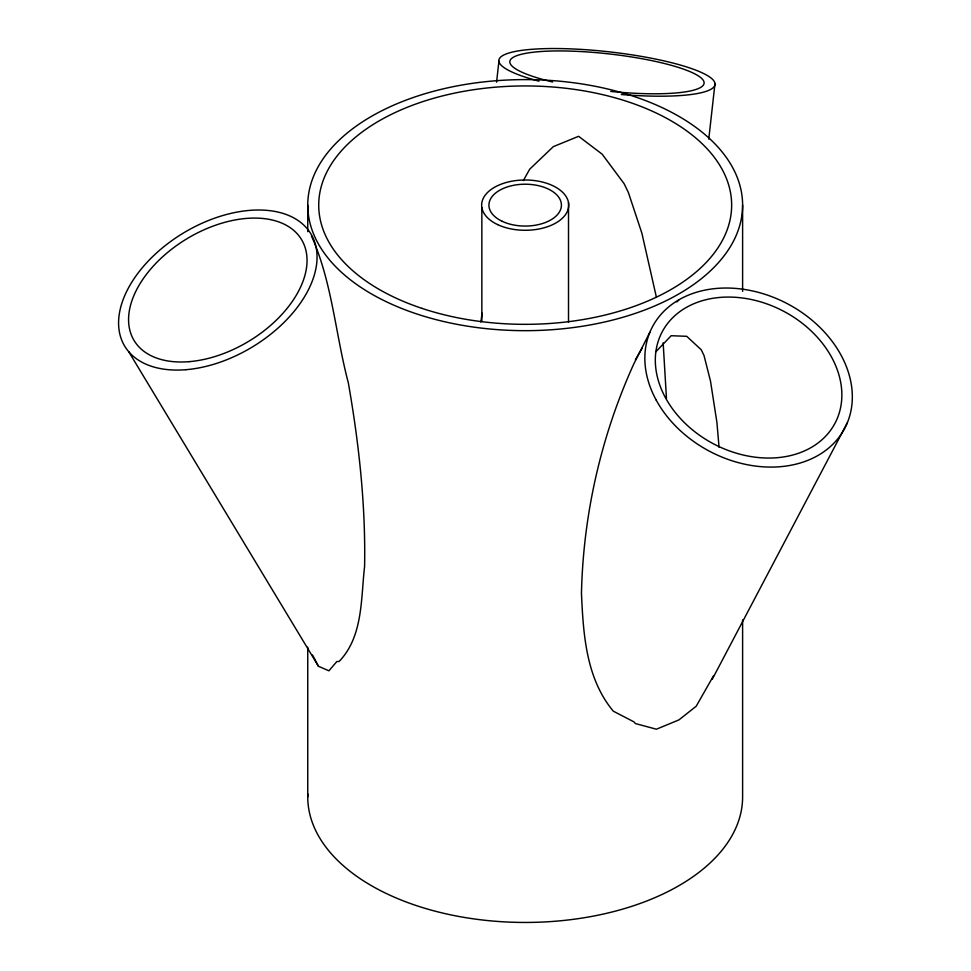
<?xml version="1.0" encoding="UTF-8"?>
<svg xmlns="http://www.w3.org/2000/svg" width="971" height="971" viewBox="0 0 971 971"><rect width="100%" height="100%" fill="white"/><g stroke="black" fill="none" stroke-linecap="round" stroke-linejoin="round"><path stroke-width="1.46" d="M480.888 322.02L482.065 313.148M496.569 82.171L498.924 61.185M708.757 139.132L714.984 83.542M649.817 332.422L633.893 363.724C601.17 435.761 583.231 514.254 581.459 593.354C583.292 634.16 585.974 678.377 613.296 711.173L633.893 721.841L635.422 723.565L656.408 729.209L678.923 719.899L696.207 706.233L713.479 675.889M523.308 180.606L529.741 169.148L553.312 146.645L578.619 136.304L602.19 154.207L624.159 183.762L628.407 192.586L641.88 233.186L656.323 296.883M712.301 679.178L847.367 422.688M635.422 359.755L642.171 348.079M676.884 301.969L678.923 299.821M655.983 351.66L671.167 335.723L686.703 336.306L701.183 349.718L703.987 355.422L710.481 380.996L716.914 422.409L719.062 447.376M128.791 351.805L318.452 666.264L328.914 670.815L336.876 661.506L339.085 661.506C363.239 636.442 360.811 598.67 364.598 566.481C365.703 504.847 358.954 443.456 348.322 382.817C335.42 334.048 332.191 282.294 311.424 235.88M318.452 666.264L312.541 655M663.157 342.848L666.458 398.377M742.609 205.136A217.431 125.538 0 0 1 416.462 313.851A217.431 125.538 0 0 1 416.462 96.42A217.431 125.538 0 0 1 742.609 205.136L742.609 291.409M742.609 619.838L742.609 796.912A217.431 125.538 0 0 1 522.616 922.438A217.431 125.538 0 0 1 307.807 793.95M568.508 202.599L568.508 322.323M481.847 207.673L481.847 321.231M307.746 205.136L307.746 231.681M307.746 647.099L307.746 796.912M538.978 81.176A108.716 20.646 6.4 0 1 542.571 48.72A108.716 20.646 6.4 0 1 707.07 75.362A108.716 20.646 6.4 0 1 621.355 94.515M552.633 81.977A97.755 18.57 6.4 0 1 547.025 51.184A97.755 18.57 6.4 0 1 698.173 75.787A97.755 18.57 6.4 0 1 610.723 91.432M497.65 224.617A43.549 25.149 0 0 0 568.169 209.166A43.549 25.149 0 0 0 509.726 181.626A43.549 25.149 0 0 0 497.65 224.617M502.262 221.352A36.243 20.925 0 0 0 560.947 208.486A36.243 20.925 0 0 0 512.312 185.57A36.243 20.925 0 0 0 502.262 221.352M421.948 308.365A206.471 119.202 0 0 0 731.649 205.136A206.471 119.202 0 0 0 421.948 101.906A206.471 119.202 0 0 0 421.948 308.365M656.311 400.307A108.716 83.409 27.8 0 0 835.788 441.162A108.716 83.409 27.8 0 0 753.69 291.203A108.716 83.409 27.8 0 0 656.311 400.307M665.62 398.013A97.755 74.998 27.8 0 0 827.001 434.741A97.755 74.998 27.8 0 0 753.18 299.918A97.755 74.998 27.8 0 0 665.62 398.013M185.898 369.696A108.716 66.598 -31.1 0 0 315.15 243.539A108.716 66.598 -31.1 0 0 152.386 256.878A108.716 66.598 -31.1 0 0 185.898 369.696M189.114 361.661A97.755 59.874 -31.1 0 0 305.331 248.236A97.755 59.874 -31.1 0 0 158.989 260.216A97.755 59.874 -31.1 0 0 189.114 361.661"/></g></svg>
